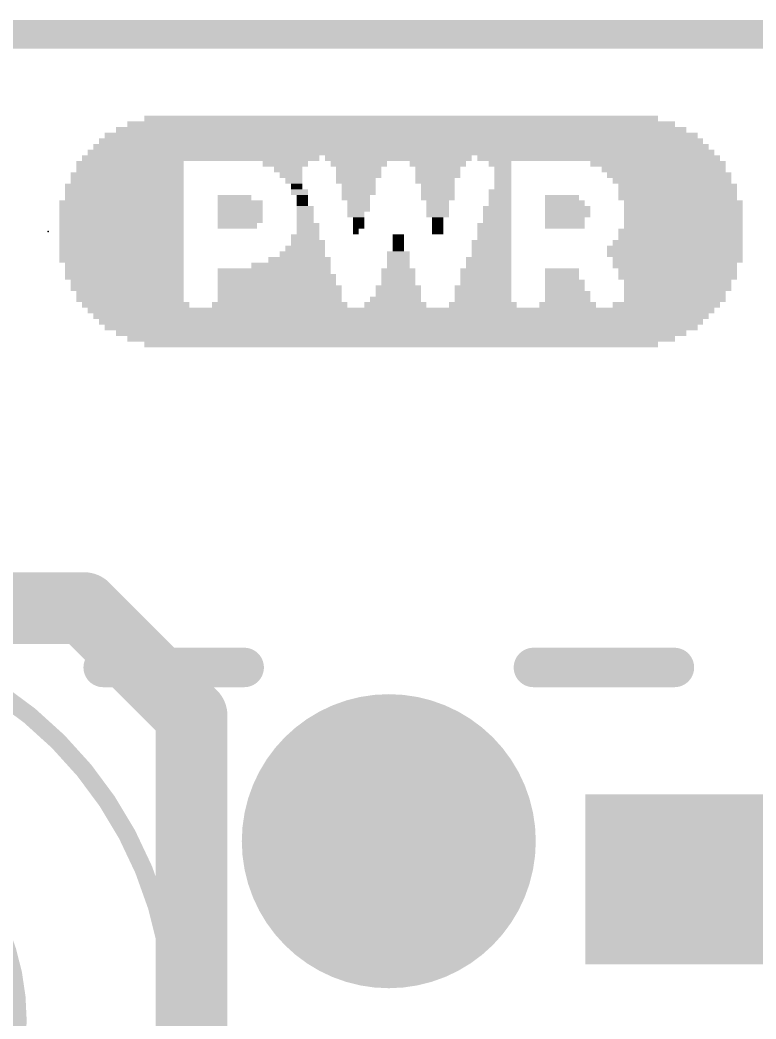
# Model space of a CAD drawing. Extents: x -22.2 to 64.4, y -24.7 to 14.1.
# Drawn here: x 24.57 to 29.78, y 7 to 14.07 of the extents above; entities that cross this region are included whole.
import ezdxf

# ---------------------------------------------------------------- set-up
doc = ezdxf.new("R2010")
doc.units = 0
for name, color, linetype in [('1', 12, 'CONTINUOUS'), ('16', 132, 'CONTINUOUS'), ('17', 110, 'CONTINUOUS'), ('20', 31, 'CONTINUOUS'), ('21', 253, 'CONTINUOUS'), ('22', 253, 'CONTINUOUS'), ('23', 53, 'CONTINUOUS'), ('29', 253, 'CONTINUOUS'), ('39', 12, 'CONTINUOUS'), ('51', 253, 'CONTINUOUS')]:
    doc.layers.add(name, color=color, linetype=linetype)

# ---------------------------------------------------------------- blocks, each defined once
blk = doc.blocks.new('RECT')
blk.add_solid([(-0.5, -0.5), (0.5, -0.5), (-0.5, 0.5), (0.5, 0.5)])
blk = doc.blocks.new('ROUNDP')
at = {"const_width": 0.5}
blk.add_lwpolyline([(0, -0.25, 1), (0, 0.25, 1), (0, -0.25)], format="xyb", dxfattribs=at)

msp = doc.modelspace()

# ---------------------------------------------------------------- linework, layer by layer
at = {"layer": '1', "const_width": 0.2032}
msp.add_lwpolyline([(0, 13.97), (38.1, 13.97)], dxfattribs=at)
at = {"layer": '16'}
for points, const_width in [([(0, 13.97), (38.1, 13.97)], 0.2032), ([(25.019, 9.906), (20.082, 9.906)], 0.508), ([(25.781, 9.144), (25.019, 9.906)], 0.508), ([(25.781, 6.477), (25.781, 9.144)], 0.508)]:
    msp.add_lwpolyline(points, dxfattribs=dict(at, const_width=const_width))
at = {"layer": '16', "const_width": 0.254}
for points in [[(25.1088, 9.9958, 1), (24.9292, 9.8162)], [(25.019, 9.779, 1), (25.019, 10.033)], [(25.908, 9.144, 1), (25.654, 9.144)], [(25.6912, 9.0542, 1), (25.8708, 9.2338)]]:
    msp.add_lwpolyline(points, format="xyb", dxfattribs=at)
at = {"layer": '20', "const_width": 0.2032}
msp.add_lwpolyline([(38.1, 13.97), (0, 13.97)], dxfattribs=at)
at = {"layer": '21', "const_width": 0.2794}
msp.add_lwpolyline([(28.2025, 9.4855), (29.2015, 9.4855)], dxfattribs=at)
at = {"layer": '21', "const_width": 0.1397}
for points in [[(28.2025, 9.5553, 1), (28.2025, 9.4156)], [(29.2015, 9.4156, 1), (29.2015, 9.5553)]]:
    msp.add_lwpolyline(points, format="xyb", dxfattribs=at)
at = {"layer": '22', "const_width": 0.2794}
msp.add_lwpolyline([(26.1535, 9.4855), (25.1545, 9.4855)], dxfattribs=at)
at = {"layer": '22', "const_width": 0.1397}
for points in [[(25.1545, 9.5553, 1), (25.1545, 9.4156)], [(26.1535, 9.4156, 1), (26.1535, 9.5553)]]:
    msp.add_lwpolyline(points, format="xyb", dxfattribs=at)
at = {"layer": '23'}
msp.add_point((24.765, 12.573), dxfattribs=at)
at = {"layer": '29', "const_width": 1.7526}
msp.add_lwpolyline([(22.86, 6.1087, 1), (22.86, 7.8613, 1), (22.86, 6.1087)], format="xyb", dxfattribs=at)
at = {"layer": '39', "const_width": 0.127}
msp.add_lwpolyline([(22.86, 4.191, 1), (22.86, 9.779, 1), (22.86, 4.191)], format="xyb", dxfattribs=at)

# ---------------------------------------------------------------- block references
at = {"layer": '1', "yscale": 4.6, "rotation": 270}
msp.add_blockref('RECT', (30.971, 7.985), dxfattribs=at)
at = {"layer": '17', "xscale": 1.8796, "yscale": 1.8796, "rotation": 180}
msp.add_blockref('ROUNDP', (27.178, 8.255), dxfattribs=at)
msp.add_blockref('ROUNDP', (27.178, 8.255), dxfattribs=at)
at = {"layer": '21', "yscale": 0.04}
for p, xscale in [((27.265, 13.373), 3.64), ((27.265, 13.293), 4.04), ((27.265, 13.333), 3.88), ((27.265, 13.213), 4.28), ((27.265, 13.253), 4.2), ((27.265, 13.173), 4.36), ((25.845, 13.093), 1.68), ((27.265, 13.133), 4.44), ((27.245, 13.093), 1.04), ((28.665, 13.093), 1.72), ((25.345, 13.053), 0.76), ((25.345, 13.013), 0.76), ((26.445, 13.053), 0.32), ((26.465, 13.013), 0.2), ((26.965, 13.053), 0.4), ((26.965, 13.013), 0.32), ((27.525, 13.053), 0.4), ((27.525, 13.013), 0.32), ((27.965, 13.053), 0.16), ((27.985, 13.013), 0.12), ((29.085, 13.053), 0.96), ((29.125, 13.013), 0.88), ((25.325, 12.973), 0.8), ((25.325, 12.933), 0.8), ((26.485, 12.973), 0.16), ((26.505, 12.933), 0.12), ((26.965, 12.973), 0.32), ((26.945, 12.933), 0.28), ((27.525, 12.973), 0.32), ((27.505, 12.933), 0.28), ((27.985, 12.973), 0.12), ((27.985, 12.933), 0.12), ((29.165, 12.973), 0.88), ((29.185, 12.933), 0.84), ((25.305, 12.893), 0.84), ((26.525, 12.893), 0.08), ((26.965, 12.893), 0.24), ((27.525, 12.893), 0.24), ((27.985, 12.893), 0.12), ((29.225, 12.893), 0.84), ((25.305, 12.853), 0.84), ((25.305, 12.813), 0.84), ((26.085, 12.813), 0.24), ((26.545, 12.853), 0.12), ((26.565, 12.813), 0.08), ((26.965, 12.853), 0.24), ((26.945, 12.813), 0.2), ((27.525, 12.853), 0.24), ((27.525, 12.813), 0.24), ((27.965, 12.853), 0.16), ((27.965, 12.813), 0.16), ((28.405, 12.813), 0.24), ((29.225, 12.853), 0.84), ((29.225, 12.813), 0.84), ((25.285, 12.773), 0.88), ((25.285, 12.733), 0.88), ((26.125, 12.773), 0.32), ((26.125, 12.733), 0.32), ((26.565, 12.773), 0.08), ((26.585, 12.733), 0.12), ((26.965, 12.773), 0.16), ((26.965, 12.733), 0.16), ((27.525, 12.773), 0.16), ((27.525, 12.733), 0.16), ((27.945, 12.733), 0.2), ((27.965, 12.773), 0.16), ((28.425, 12.773), 0.28), ((28.445, 12.733), 0.32), ((29.265, 12.773), 0.84), ((29.265, 12.733), 0.84), ((25.285, 12.693), 0.88), ((25.285, 12.653), 0.88), ((26.125, 12.693), 0.32), ((26.125, 12.653), 0.32), ((26.585, 12.693), 0.12), ((26.585, 12.653), 0.12), ((26.945, 12.693), 0.12), ((26.965, 12.653), 0.08), ((27.525, 12.693), 0.16), ((27.525, 12.653), 0.08), ((27.945, 12.693), 0.2), ((27.945, 12.653), 0.2), ((28.445, 12.693), 0.32), ((28.425, 12.653), 0.28), ((29.265, 12.693), 0.84), ((29.265, 12.653), 0.84), ((25.285, 12.613), 0.88), ((26.105, 12.613), 0.28), ((26.605, 12.613), 0.16), ((26.965, 12.613), 0.08), ((27.525, 12.613), 0.08), ((27.925, 12.613), 0.24), ((28.425, 12.613), 0.28), ((29.265, 12.613), 0.84), ((25.285, 12.573), 0.88), ((25.285, 12.533), 0.88), ((26.585, 12.533), 0.2), ((26.605, 12.573), 0.16), ((26.945, 12.573), 0.04), ((27.245, 12.533), 0.08), ((27.525, 12.573), 0.08), ((27.925, 12.573), 0.24), ((27.925, 12.533), 0.24), ((29.245, 12.573), 0.88), ((29.245, 12.533), 0.88), ((25.285, 12.493), 0.88), ((25.285, 12.453), 0.88), ((26.585, 12.453), 0.28), ((26.605, 12.493), 0.24), ((27.245, 12.493), 0.08), ((27.245, 12.453), 0.08), ((27.905, 12.493), 0.28), ((27.905, 12.453), 0.28), ((29.205, 12.453), 0.96), ((29.225, 12.493), 0.92), ((25.285, 12.413), 0.88), ((25.285, 12.373), 0.88), ((26.545, 12.373), 0.44), ((26.565, 12.413), 0.32), ((27.245, 12.413), 0.16), ((27.245, 12.373), 0.16), ((27.885, 12.373), 0.32), ((27.905, 12.413), 0.28), ((29.205, 12.413), 0.96), ((29.225, 12.373), 0.92), ((25.305, 12.333), 0.84), ((25.305, 12.293), 0.84), ((26.365, 12.293), 0.8), ((26.485, 12.333), 0.56), ((27.245, 12.293), 0.24), ((27.245, 12.333), 0.16), ((27.865, 12.293), 0.36), ((27.885, 12.333), 0.32), ((28.405, 12.293), 0.24), ((29.205, 12.333), 0.88), ((29.225, 12.293), 0.84), ((25.305, 12.253), 0.84), ((26.385, 12.253), 0.84), ((27.245, 12.253), 0.24), ((27.865, 12.253), 0.36), ((28.405, 12.253), 0.24), ((29.225, 12.253), 0.84), ((25.325, 12.213), 0.8), ((25.325, 12.173), 0.8), ((26.385, 12.213), 0.84), ((26.405, 12.173), 0.88), ((27.245, 12.173), 0.32), ((27.245, 12.213), 0.24), ((27.845, 12.173), 0.4), ((27.865, 12.213), 0.36), ((28.425, 12.213), 0.28), ((28.425, 12.173), 0.28), ((29.225, 12.213), 0.76), ((29.225, 12.173), 0.76), ((25.345, 12.133), 0.76), ((25.345, 12.093), 0.76), ((26.405, 12.133), 0.88), ((26.405, 12.093), 0.88), ((27.225, 12.093), 0.36), ((27.245, 12.133), 0.32), ((27.845, 12.133), 0.4), ((27.845, 12.093), 0.4), ((28.445, 12.133), 0.32), ((28.445, 12.093), 0.32), ((29.205, 12.133), 0.72), ((29.205, 12.093), 0.72), ((25.385, 12.053), 0.76), ((27.265, 12.013), 4.44), ((26.405, 12.053), 0.96), ((27.225, 12.053), 0.44), ((27.845, 12.053), 0.48), ((28.445, 12.053), 0.4), ((29.145, 12.053), 0.76), ((27.265, 11.973), 4.36), ((27.265, 11.933), 4.28), ((27.265, 11.893), 4.2), ((27.265, 11.853), 4.04), ((27.265, 11.813), 3.88), ((27.265, 11.773), 3.64)]:
    msp.add_blockref('RECT', p, dxfattribs=dict(at, xscale=xscale))
at = {"layer": '29'}
for name, p, xscale, yscale, rotation in [('ROUNDP', (27.178, 8.255), 2.0828, 2.0828, 180), ('RECT', (30.971, 7.985), 1.2032, 4.8032, 270)]:
    msp.add_blockref(name, p, dxfattribs=dict(at, xscale=xscale, yscale=yscale, rotation=rotation))
at = {"layer": '51', "xscale": 0.508, "yscale": 0.508, "rotation": 90}
msp.add_blockref('RECT', (27.178, 8.255), dxfattribs=at)

doc.saveas('drawing.dxf')
